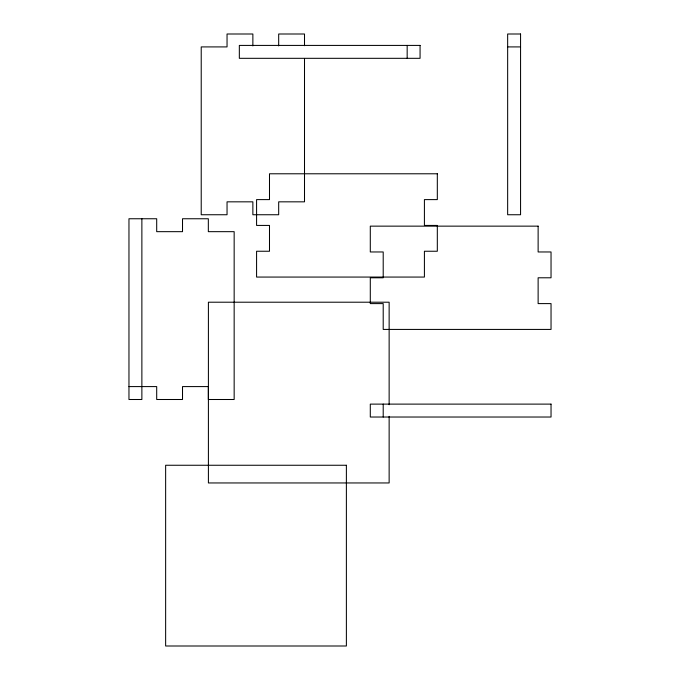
<?xml version="1.0" encoding="UTF-8"?>
<svg xmlns="http://www.w3.org/2000/svg" width="680" height="680" viewBox="0 0 680 680"><rect width="100%" height="100%" fill="white"/><g stroke="black" fill="none" stroke-linecap="round" stroke-linejoin="round"><path stroke-width="1.02" d="M507.654 46.911L520.565 46.911M128.962 386.589L141.874 386.589M142.231 386.589L156.697 386.589L156.697 399.5L182.512 399.5L182.512 386.589L208.335 386.589L208.335 399.5L234.158 399.5L234.158 231.667L208.335 231.667L208.335 218.756L182.512 218.756L182.512 231.667L156.697 231.667L156.697 218.756L128.962 218.756L128.962 399.5L141.874 399.5L141.874 218.756M407.167 45.416L407.167 58.319M389.138 404.736L389.138 302.209L208.403 302.209L208.403 482.953L389.138 482.953L389.138 416.364M383.205 404.115L383.205 417.027M304.504 45.688L304.504 34L278.681 34L278.681 45.917M304.504 58.429L304.504 201.832L278.681 201.832L278.681 214.744L252.867 214.744L252.867 201.832L227.043 201.832L227.043 214.744L201.22 214.744L201.22 46.911L227.043 46.911L227.043 34L252.867 34L252.867 45.917M520.565 34L507.654 34L507.654 214.744L520.565 214.744L520.565 34M420.07 45.416L239.334 45.416L239.334 58.319L420.07 58.319L420.07 45.416M437.317 173.782L269.493 173.782L269.493 199.606L256.581 199.606L256.581 225.428L269.493 225.428L269.493 251.243L256.581 251.243L256.581 277.066L424.413 277.066L424.413 251.243L437.317 251.243L437.317 225.428L424.413 225.428L424.413 199.606L437.317 199.606L437.317 173.782M538.126 226.143L370.294 226.143L370.294 251.965L383.205 251.965L383.205 277.788L370.294 277.788L370.294 303.603L383.205 303.603L383.205 329.426L551.038 329.426L551.038 303.603L538.126 303.603L538.126 277.788L551.038 277.788L551.038 251.965L538.126 251.965L538.126 226.143M551.038 404.115L370.294 404.115L370.294 417.027L551.038 417.027L551.038 404.115M346.383 465.256L165.639 465.256L165.639 646L346.383 646L346.383 465.256"/></g></svg>
